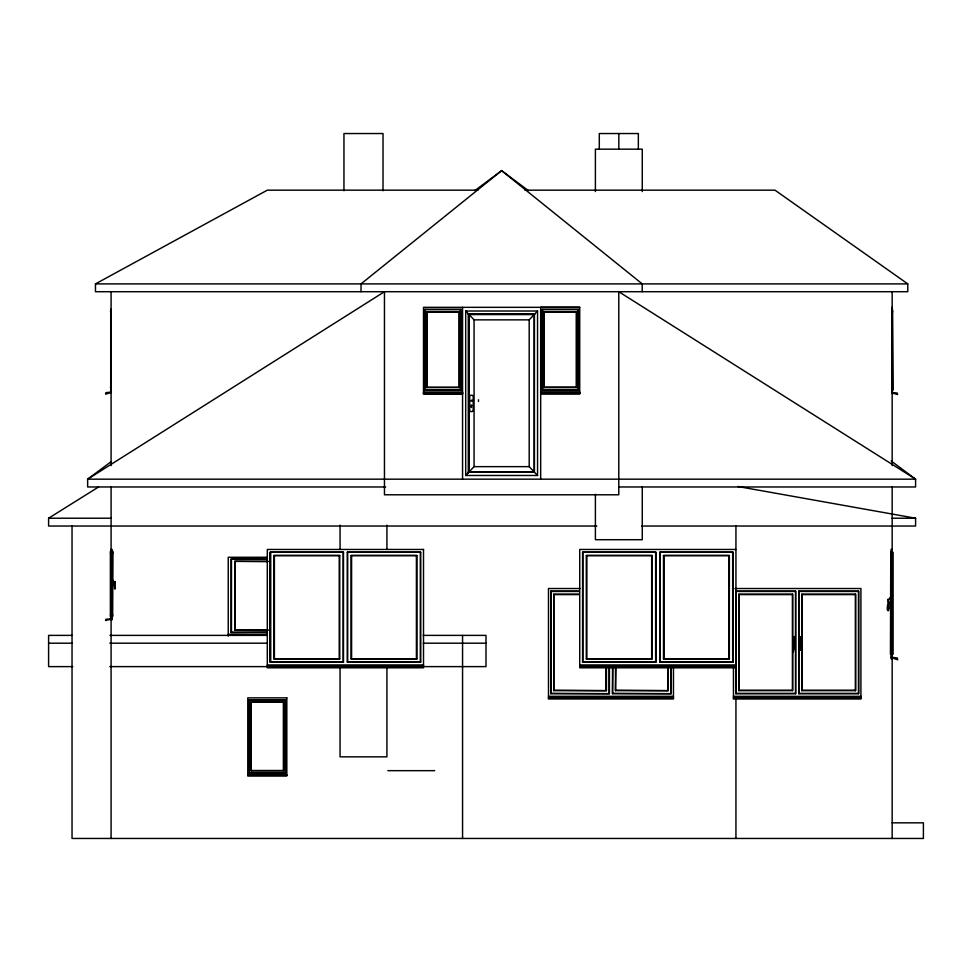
<?xml version="1.0" encoding="UTF-8"?>
<svg xmlns="http://www.w3.org/2000/svg" width="972" height="972" viewBox="0 0 972 972"><rect width="100%" height="100%" fill="white"/><g stroke="black" fill="none" stroke-linecap="round" stroke-linejoin="round"><path stroke-width="1.46" d="M537.552 475.478L537.552 311.016L465.697 311.016L465.697 475.478L537.552 475.478L534.43 472.21L534.43 313.725M283.8 741.66L283.739 739.984L284.589 740.263M283.751 740.263L283.812 732.232L283.775 732.876M284.456 741.721L284.65 732.232L284.614 732.876M794.136 640.755L794.16 638.568L792.994 638.568C792.605 674.908 795.74 624.243 792.97 640.755L794.136 640.755L794.367 636.478L794.282 647.194M794.294 647.789C791.864 656.343 793.334 633.805 792.958 637.535M801.353 639.454L801.378 636.478L801.39 640.755L800.223 640.755L800.199 638.568L801.353 638.568L801.499 640.864L801.499 649.733L800.649 650.049L799.992 636.478L800.017 637.535M800.223 640.755L800.284 638.276L800.078 649.77L801.499 649.733L801.414 641.265M283.739 740.421L284.577 740.324M888.141 599.287L888.031 601.644M888.092 599.287C890.097 597.233 884.848 612.153 888.651 610.647A2.624 2.624 0 0 1 888.724 608.861L888.687 608.375A2.624 2.624 0 0 1 888.76 606.589L888.785 606.03A2.624 2.624 0 0 1 888.87 604.244C888.153 601.425 892.527 602.336 890.826 598.946M800.065 645.141L800.078 645.845M801.45 645.141L801.463 645.845M888.675 608.861L888.748 608.375A2.624 2.624 0 0 1 888.821 606.589L888.785 606.03M889.708 599.517L889.817 598.436M283.763 735.597L284.614 735.476M114.332 586.116L114.222 583.953L114.38 584.707M792.933 641.35L794.318 641.35M800.078 647.498L800.078 648.117M801.463 647.498L801.463 648.117M889.732 599.177L890.145 599.542M889.016 604.183L889.113 603.405M114.623 587.768L114.587 586.59M471.517 405.458L471.469 407.462L470.91 405.458L471.748 405.324M114.623 587.173L114.623 588.996L115.291 588.801L115.109 581.535M800.041 638.446L800.952 637.887M793.298 638.033L794.16 638.434L793.395 637.887M889.757 598.436L890.376 597.367M284.614 733.653L283.86 733.253L283.909 741.733M472.125 401.023L470.691 400.816L472.003 400.027M459.282 387.585L459.282 311.781L426.757 311.781L426.757 387.585L459.282 387.585L459.282 311.781M461.117 389.979L461.117 309.388L424.922 309.388L424.922 389.979L461.117 389.979L461.117 309.388M424.922 389.979L424.922 309.388M426.757 387.585L426.757 311.781M576.481 387.5L576.481 311.708L543.956 311.708L543.956 387.5L576.481 387.5L576.481 311.708M578.316 389.894L578.316 309.315L542.121 309.315L542.121 389.894L578.316 389.894L578.316 309.315M542.121 389.894L542.121 309.315M543.956 387.5L543.956 311.708M283.545 770.82L283.545 701.906L251.019 701.906L251.019 770.82L283.545 770.82L283.545 701.906M285.379 772.995L285.379 699.731L249.184 699.731L249.184 772.995L285.379 772.995L285.379 699.731M249.184 772.995L249.184 699.731M251.019 770.82L251.019 701.906M534.187 471.955L534.187 314.539L469.063 314.539L469.063 471.955L534.187 471.967L529.193 466.645L529.193 319.861L534.965 313.725L468.285 313.725L468.285 472.781L474.069 466.645L474.069 319.861L468.285 313.725M537.552 311.016L534.43 314.296L468.285 314.296M465.697 475.478L468.832 472.21L468.832 314.296L465.697 311.016M890.777 552.072L890.449 654.205L892.855 654.314L892.855 552.303L890.777 552.072L890.777 654.545M892.77 311.793L892.126 312.133M110.395 387.573L111.027 387.245M609.432 666.549L609.432 693.692L550.772 693.692L550.772 591.122L579.348 591.122M606.443 666.525L606.443 690.655L553.748 690.655L553.748 594.171L579.348 594.171M671.178 666.549L671.178 693.692L612.518 693.692L612.846 667.886M668.189 666.525L668.189 690.655L615.495 690.655L615.92 667.448M792.569 690.667L792.569 594.171L738.817 594.171L738.817 690.667L792.569 690.667L792.569 594.171M795.606 693.716L795.606 591.122L735.768 591.122L735.768 693.716L795.606 693.716L795.606 591.122M735.768 693.716L735.768 591.122M738.817 690.667L738.817 594.171M800.199 638.434L801.378 638.422L800.709 637.936M801.39 638.653L800.892 637.96M855.542 690.667L855.542 594.171L801.791 594.171L801.791 690.667L855.542 690.667L855.542 594.171M858.592 693.716L858.592 591.122L798.753 591.122L798.753 693.716L858.592 693.716L858.592 591.122M798.753 693.716L798.753 591.122M801.791 690.667L801.791 594.171M273.873 555.522L339.75 555.522L339.75 658.882L273.873 658.882L273.873 555.522L339.75 555.522M270.155 552.254L343.481 552.254L343.481 662.151L270.155 662.151L270.155 552.254L343.481 552.254M270.155 662.151L343.481 662.151M273.873 658.882L339.75 658.882M351.062 555.522L416.939 555.522L416.939 658.882L351.062 658.882L351.062 555.522L416.939 555.522M347.332 552.254L420.657 552.254L420.657 662.151L347.332 662.151L347.332 552.254L420.657 552.254M347.332 662.151L420.657 662.151M351.062 658.882L416.939 658.882M586.31 555.522L652.176 555.522L652.176 658.882L586.31 658.882L586.31 555.522L652.176 555.522M582.58 552.254L655.906 552.254L655.906 662.151L582.58 662.151L582.58 552.254L655.906 552.254M582.58 662.151L655.906 662.151M586.31 658.882L652.176 658.882M663.487 555.522L729.365 555.522L729.365 658.882L663.487 658.882L663.487 555.522L729.365 555.522M659.769 552.254L733.095 552.254L733.095 662.151L659.769 662.151L659.769 552.254L733.095 552.254M659.769 662.151L733.095 662.151M663.487 658.882L729.365 658.882M112.801 553.092L112.157 553.372M110.395 615.118L111.027 614.839M110.784 461.931L87.65 479.172L87.65 486.972L385.653 486.972M474.834 190.609L501.625 170.647L528.404 190.609M112.46 617.074L112.801 551.355L110.395 551.282L110.395 616.928L112.46 617.074L112.46 551.136M596.869 526.034L48.6 526.034L48.6 518.222L98.585 486.972M267.264 559.143L231.069 559.143L231.069 632.408L267.264 632.164M268.017 561.318L234.738 561.318L234.738 630.233L268.005 629.929M524.941 190.172L775 190.172L907.775 283.897L907.775 291.709L95.463 291.709L95.463 283.897L267.3 190.172L477.957 190.172M111.087 392.579L105.535 394.11L105.948 392.676L111.087 392.02M111.087 619.213L105.535 620.464L105.948 619.286L112.169 618.751M112.922 580.284L112.533 583.103L113.396 583.249A1.337 1.337 0 0 1 114.003 583.479L114.174 583.637M95.463 283.897L907.775 283.897M579.725 307.334L423.513 307.334L423.513 394.11L462.563 394.11M425.068 309.57L460.983 309.57M578.109 309.582L542.85 309.582L542.85 389.626L578.109 389.626M111.027 312.109L110.395 311.769M427.024 312.121L459.027 312.121M544.223 312.036L576.226 312.036M474.069 319.861L529.193 319.861M427.024 387.245L459.027 387.245M544.223 387.172L576.226 387.172M892.126 387.597L892.77 387.937M425.068 389.796L460.983 389.796M542.267 389.711L578.182 389.711M423.513 392.032L462.563 392.032M540.675 391.947L579.725 391.947M423.513 392.688L462.563 392.688M540.675 392.603L579.725 392.603M423.513 393.125L462.563 393.125M540.675 393.04L579.725 393.04M423.513 393.247L462.563 393.247M540.675 393.247L579.725 393.247M423.513 393.453L462.563 393.453M540.675 393.368L579.725 393.368M540.675 394.037L579.725 394.037L579.725 307.261L540.675 307.261L540.675 479.172M471.444 405.786L471.809 405.409M474.069 466.645L529.193 466.645M468.285 472.21L534.43 472.21M618.787 486.972L915.588 486.972L915.588 479.172L891.239 461.02M48.6 518.222L111.087 518.222M892.162 518.222L915.588 518.222L915.588 526.034L641.775 526.034M111.087 549.459L112.169 549.459L112.169 619.747L111.087 619.747M735.938 549.459L579.725 549.459L579.725 667.788L735.938 667.788L735.938 526.034M892.162 549.459L891.069 549.459L891.069 658.712L892.162 658.712M111.087 551.355L112.169 551.355M891.069 552.412L892.162 552.412M111.027 553.372L110.395 553.092M267.3 557.272L228.25 557.284L228.25 636.174M231.069 559.143L267.264 559.386M234.738 561.318L268.005 561.622M115.206 583.042L114.732 581.511M580.102 588.522L548.487 588.522L548.487 698.965L673.462 698.965L673.462 667.46M734.966 588.522L860.913 588.522L860.913 698.99L733.447 698.99L733.447 667.472M551.1 591.462L579.348 591.462M736.108 591.462L795.266 591.462M799.093 591.462L858.252 591.462M554.174 594.597L579.361 594.597M739.242 594.597L792.131 594.597M802.216 594.597L855.117 594.597M112.157 614.839L112.801 615.118M111.087 616.856L112.169 616.856M234.738 630.233L268.017 630.233M231.069 632.408L267.264 632.408M228.25 634.266L267.3 634.266M72.037 635.384L48.6 635.384L48.6 666.622L72.815 666.622M109.945 635.384L267.3 635.384M423.136 635.384L486 635.384L486 666.622L423.209 666.622M48.6 643.197L72.037 643.197M109.872 643.197L267.3 643.197M423.209 643.197L486 643.197M891.069 654.205L892.162 654.205M891.069 657.157L897.302 657.995L897.715 659.818L892.162 657.862M341.998 661.786L270.568 661.786L270.568 552.618M348.814 661.786L420.244 661.786M582.993 661.786L654.423 661.786M661.239 661.786L732.669 661.786L732.669 552.618M267.3 664.945L423.513 664.945M579.725 664.945L735.938 664.945M267.3 665.844L423.513 665.844M579.725 665.844L735.938 665.844M267.3 666.44L423.513 666.44M579.725 666.44L735.938 666.44M109.872 666.622L267.3 666.622M554.174 690.217L606.443 690.655M615.92 690.217L668.189 690.655M739.242 690.242L792.131 690.242M802.216 690.242L855.117 690.242M551.1 693.352L609.432 693.692M612.846 693.352L671.178 693.692M736.108 693.376L795.266 693.376M799.093 693.376L858.252 693.376M548.487 696.304L673.462 696.304M733.447 696.329L860.913 696.329M548.487 697.86L673.462 697.86M733.447 697.884L860.913 697.872M548.487 698.115L673.462 698.115M733.447 698.139L860.913 698.139M249.391 699.974L285.173 699.974M251.274 702.209L283.277 702.209M283.788 735.172L284.492 735.172C283.97 729.34 286.424 742.863 283.715 741.575M251.274 770.504L283.277 770.504M387.84 770.662L434.703 770.662M249.391 772.752L285.173 772.752M247.775 774.854L286.825 774.854M247.775 775.364L286.825 775.364M892.162 822.834L923.4 822.834L923.4 838.459L72.037 838.459L72.037 526.034M737.712 486.462L915.588 518.222M112.861 580.284L113.53 581.669M801.45 643.294L801.45 642.018M800.065 643.294L800.065 642.018M892.527 552.072L892.527 654.545M892.162 291.709L892.162 465.564M892.162 486.972L892.162 838.459M892.065 307.334L892.065 392.396L897.205 393.065L897.63 394.498L892.065 392.967L892.065 393.636M735.938 697.872L735.938 838.459M732.803 552.509L732.803 661.908M728.842 555.984L728.842 658.421M670.838 667.886L670.838 693.352M667.776 667.448L667.776 690.217M664.022 555.984L664.022 658.421M660.049 552.509L660.049 661.908M655.626 552.509L655.626 661.908M651.653 555.984L651.653 658.421M642.261 191.545L642.261 149.166L595.399 149.166L595.399 191.545M642.261 486.717L642.261 539.703L595.399 539.703L595.399 494.286M642.213 291.709L642.213 283.897L501.625 170.647L361.025 283.897L361.025 291.709M638.349 149.166L638.349 133.541L599.299 133.541L599.299 149.166M618.824 133.541L618.824 149.166M615.495 666.525L615.495 690.655M612.518 666.549L612.518 693.692M609.092 667.886L609.092 693.352M606.03 667.448L606.03 690.217M586.833 555.984L586.833 658.421M582.86 552.509L582.86 661.908M553.748 594.171L553.748 690.655M550.772 591.122L550.772 693.692M478.479 399.796L478.479 401.424M462.563 307.334L462.563 479.172M462.563 635.384L462.563 838.459M460.388 309.655L460.388 389.711M420.378 552.509L420.378 661.908M416.405 555.984L416.405 658.421M386.917 525.111L386.917 549.35M386.917 667.485L386.917 756.836L340.054 756.836L340.054 667.485M383.017 190.779L383.017 133.541L343.954 133.541L343.954 190.779M351.585 555.984L351.585 658.421M347.624 552.509L347.624 661.908M343.189 552.509L343.189 661.908M340.054 525.111L340.054 549.35M339.228 555.984L339.228 658.421M274.408 555.984L274.408 658.421M270.435 552.509L270.435 661.908M235.26 561.622L235.26 629.929M231.47 559.386L231.47 632.164M111.087 291.709L111.087 465.564M111.087 486.972L111.087 838.459M110.723 551.136L110.723 617.074M283.751 736.071C283.496 738.258 285.914 735.622 283.751 736.156M794.282 647.498L792.897 647.972L794.282 647.498M792.909 642.018C792.496 645.153 796.445 641.423 792.909 641.982M283.751 738.513L284.589 738.307L283.751 738.623M792.909 645.432L794.294 645.177L792.909 645.493M384.462 291.709L87.65 479.172L915.588 479.172L618.787 291.709L618.787 494.784L384.462 494.784L384.462 291.709M892.77 390.161L892.43 309.388L892.77 390.161M110.723 309.375L110.723 389.966L110.723 309.375M423.513 549.459L267.3 549.459L267.3 667.788L423.513 667.788L423.513 549.459M286.825 697.872L247.775 697.872L247.775 775.972L286.825 775.972L286.825 697.872M284.492 733.496L283.812 733.496L284.504 733.605M473.206 411.107L473.206 395.713A3.402 3.402 0 0 0 469.695 395.713L469.695 411.107A3.402 3.402 0 0 0 473.206 411.107"/></g></svg>
